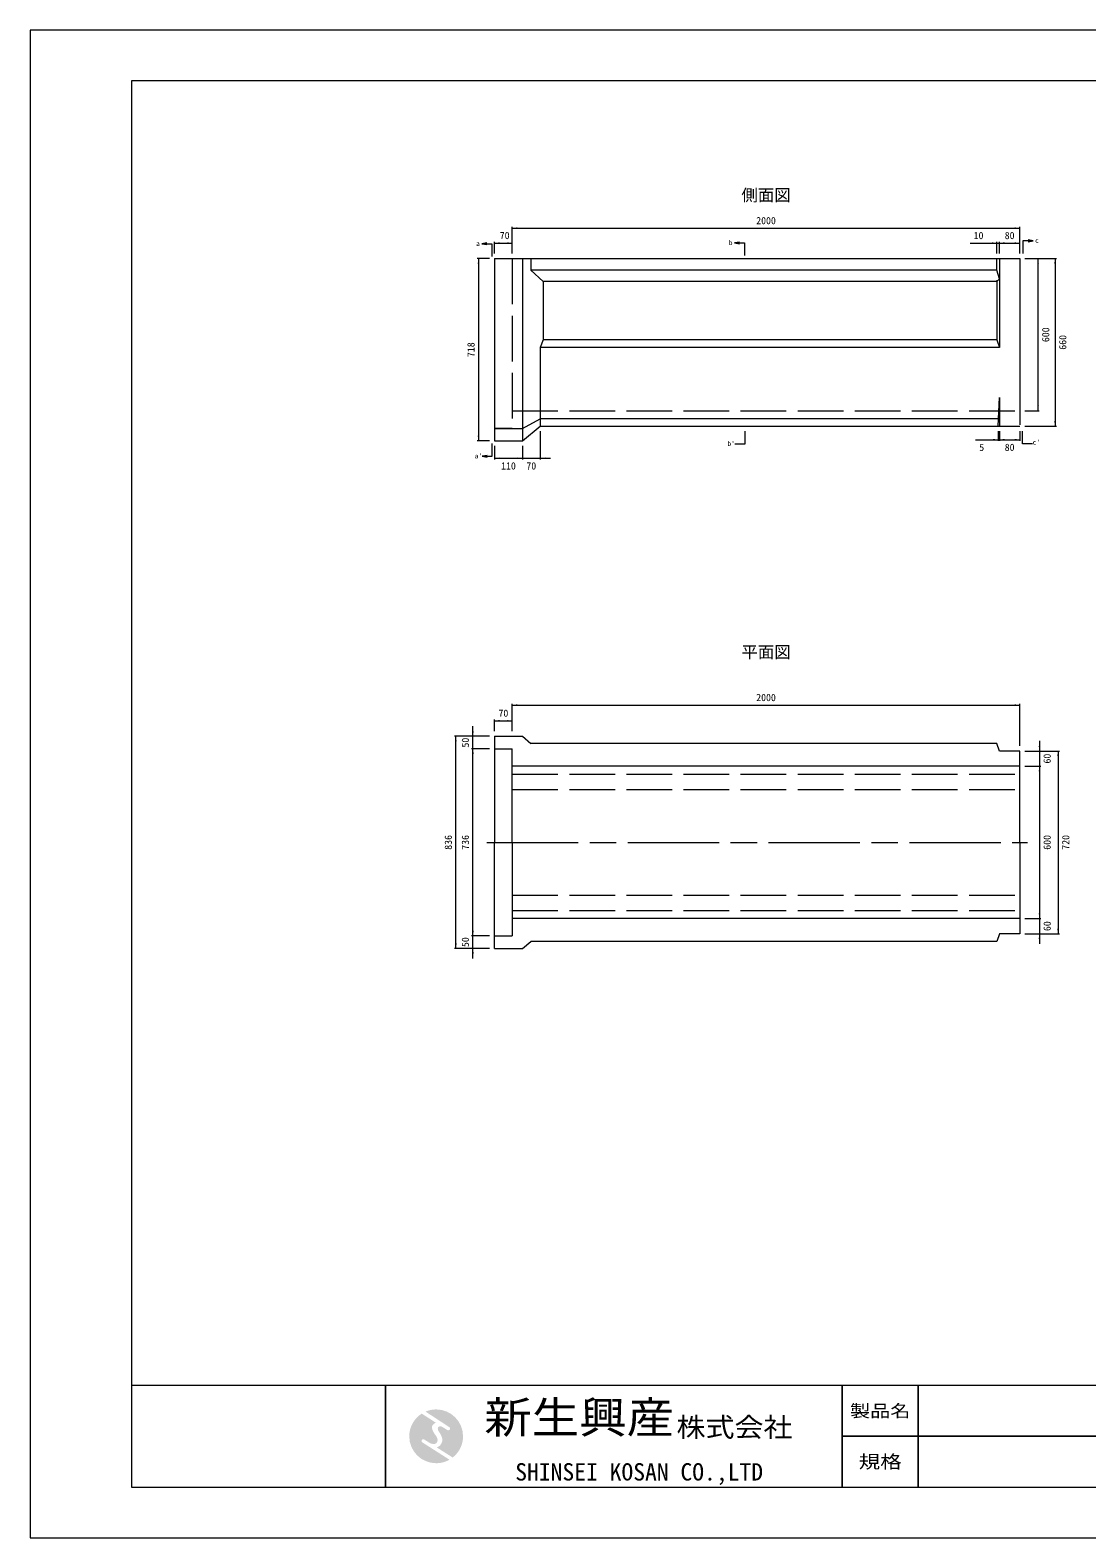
# Model space of a CAD drawing. Units: millimetres at full size. Extents: x 269 to 8669, y 200 to 6140.
# Drawn here: x 269 to 4434, y 200 to 6140 of the extents above; entities that cross this region are included whole.
import ezdxf
from ezdxf.enums import TextEntityAlignment as Align

# ---------------------------------------------------------------- set-up
doc = ezdxf.new("R2010")
doc.units = ezdxf.units.MM
doc.header["$LTSCALE"] = 30
doc.linetypes.add('CHAIN', pattern=[18.5, 12, -1.5, 3.5, -1.5])
doc.linetypes.add('DASHED', pattern=[7.5, 6, -1.5])
for name, color, linetype, lineweight in [('DEFPOINTS_4', 1, 'Continuous', 13), ('センター', 4, 'CHAIN', 15), ('全体文字', 7, 'Continuous', 13), ('図', 7, 'Continuous', 13), ('外枠', 7, 'Continuous', 13), ('寸法', 7, 'Continuous', 15), ('影', 160, 'DASHED', 15)]:
    doc.layers.add(name, color=color, linetype=linetype, lineweight=lineweight)
doc.layers.add('マーク', color=7, linetype='Continuous')
doc.styles.add('HG丸ｺﾞｼｯｸM-PRO', font='')
doc.styles.add('HG正楷書体-PRO', font='')
doc.styles.add('ＭＳ ゴシック', font='')
doc.styles.get('HG丸ｺﾞｼｯｸM-PRO').set_extended_font_data('HG丸ｺﾞｼｯｸM-PRO')
doc.styles.get('HG正楷書体-PRO').set_extended_font_data('HG正楷書体-PRO')
doc.styles.get('ＭＳ ゴシック').set_extended_font_data('MS Gothic')

# ---------------------------------------------------------------- blocks, each defined once
blk = doc.blocks.new('filled_arrow')
at = {"color": 0, "linetype": 'Continuous', "lineweight": -2}
blk.add_solid([(7.5, 1.25), (0, 0), (7.5, -1.25)], dxfattribs=at)
blk = doc.blocks.new('open_arrow')
at = {"color": 0, "linetype": 'Continuous', "lineweight": -2}
blk.add_lwpolyline([(7.5, 1.25), (0, 0), (7.5, -1.25)], dxfattribs=at)

msp = doc.modelspace()

# ---------------------------------------------------------------- hatches: boundary and pattern name
at = {"layer": 'マーク'}
h = msp.add_hatch(color=256, dxfattribs=at)
edge = h.paths.add_edge_path()
edge.add_spline(control_points=[(1815.74, 575.92), (1815.74, 575.92), (1921.8, 508.15), (1921.8, 508.15), (1906.34, 499.33), (1888.45, 494.3), (1869.39, 494.3), (1810.85, 494.3), (1763.4, 541.75), (1763.4, 600.29), (1763.4, 637.91), (1782.99, 670.95), (1812.54, 689.76), (1812.54, 689.76), (1868.3, 653.84), (1868.3, 653.84), (1868.3, 653.84), (1868.15, 653.61), (1868.15, 653.61), (1863.63, 651.59), (1859.14, 649.09), (1856.07, 645.09), (1852.06, 639.84), (1852.76, 632.62), (1854.65, 626.71), (1855.83, 623.03), (1857.53, 619.51), (1859.45, 616.17), (1861.31, 612.93), (1863.41, 609.85), (1865.52, 606.78), (1867.71, 603.59), (1869.95, 600.4), (1871.75, 596.97), (1873.56, 593.55), (1874.96, 589.81), (1875.12, 585.91), (1875.27, 582.21), (1874.21, 578.5), (1871.88, 575.59), (1869.54, 572.68), (1866.13, 570.84), (1862.46, 570.24), (1858.48, 569.6), (1854.46, 570.4), (1850.62, 571.45), (1849.59, 571.73), (1848.59, 572.05), (1847.56, 572.33), (1847.56, 572.33), (1847.36, 572.01), (1847.36, 572.01), (1847.36, 572.01), (1823.38, 587.19), (1823.38, 587.19), (1822.14, 588.4), (1820.44, 589.14), (1818.57, 589.14), (1814.76, 589.14), (1811.66, 586.04), (1811.66, 582.22), (1811.66, 579.42), (1813.33, 577.01), (1815.74, 575.92)], knot_values=[0, 0, 0, 0, 1, 1, 1, 2, 2, 2, 3, 3, 3, 4, 4, 4, 5, 5, 5, 6, 6, 6, 7, 7, 7, 8, 8, 8, 9, 9, 9, 10, 10, 10, 11, 11, 11, 12, 12, 12, 13, 13, 13, 14, 14, 14, 15, 15, 15, 16, 16, 16, 17, 17, 17, 18, 18, 18, 19, 19, 19, 20, 20, 20, 21, 21, 21, 21], degree=3, periodic=0)
h = msp.add_hatch(color=256, dxfattribs=at)
edge = h.paths.add_edge_path()
edge.add_spline(control_points=[(1913.42, 624.77), (1913.42, 624.77), (1913.46, 624.85), (1913.46, 624.85), (1914.57, 624.11), (1915.89, 623.68), (1917.32, 623.68), (1921.14, 623.68), (1924.24, 626.77), (1924.24, 630.58), (1924.24, 633.01), (1922.99, 635.14), (1921.1, 636.38), (1921.1, 636.38), (1921.12, 636.41), (1921.12, 636.41), (1921.12, 636.41), (1827.61, 697.71), (1827.61, 697.71), (1840.43, 703.22), (1854.55, 706.27), (1869.39, 706.27), (1927.92, 706.27), (1975.37, 658.82), (1975.37, 600.29), (1975.37, 566.35), (1959.41, 536.14), (1934.6, 516.74), (1934.6, 516.74), (1871.84, 556.5), (1871.84, 556.5), (1872.65, 556.82), (1873.44, 557.15), (1874.24, 557.48), (1881.24, 560.48), (1886.39, 565.18), (1889.94, 571.94), (1893.43, 578.61), (1894.77, 585.8), (1892.92, 593.16), (1890.83, 601.53), (1886.43, 609.44), (1881.76, 616.31), (1879.38, 619.8), (1876.94, 623.41), (1876.12, 627.59), (1875.26, 631.99), (1877.25, 637.93), (1882.18, 639.23), (1886.17, 640.28), (1890.36, 638.91), (1894.01, 637.27), (1894.01, 637.27), (1913.42, 624.77), (1913.42, 624.77)], knot_values=[0, 0, 0, 0, 1, 1, 1, 2, 2, 2, 3, 3, 3, 4, 4, 4, 5, 5, 5, 6, 6, 6, 7, 7, 7, 8, 8, 8, 9, 9, 9, 10, 10, 10, 11, 11, 11, 12, 12, 12, 13, 13, 13, 14, 14, 14, 15, 15, 15, 16, 16, 16, 17, 17, 17, 18, 18, 18, 18], degree=3, periodic=0)

# ---------------------------------------------------------------- linework, layer by layer
at = {"layer": 'DEFPOINTS_4'}
msp.add_lwpolyline([(269.38, 200.29), (8669.38, 200.29), (8669.38, 6140.29), (269.38, 6140.29)], close=True, dxfattribs=at)
at = {"layer": 'センター'}
msp.add_line((2069.38, 2940.29), (4199.38, 2940.29), dxfattribs=at)
at = {"layer": '全体文字'}
for points in [[(669.38, 400.29), (1669.38, 400.29), (1669.38, 800.29), (669.38, 800.29)], [(1669.38, 400.29), (3469.38, 400.29), (3469.38, 800.29), (1669.38, 800.29)], [(3469.38, 600.29), (3769.38, 600.29), (3769.38, 800.29), (3469.38, 800.29)], [(3769.38, 600.29), (5769.38, 600.29), (5769.38, 800.29), (3769.38, 800.29)], [(3469.38, 400.29), (3769.38, 400.29), (3769.38, 600.29), (3469.38, 600.29)], [(3769.38, 400.29), (5769.38, 400.29), (5769.38, 600.29), (3769.38, 600.29)]]:
    msp.add_lwpolyline(points, close=True, dxfattribs=at)
at = {"layer": '図'}
for p, q in [((2099.38, 5240.29), (4169.38, 5240.29)), ((2099.38, 5240.29), (2099.38, 4522.29)), ((2209.38, 5240.29), (2209.38, 4522.29)), ((2243.17, 5240.29), (2243.17, 5195.29)), ((4079.38, 5195.29), (4079.38, 5240.29)), ((4089.38, 5240.29), (4089.38, 4890.29)), ((4169.38, 5240.29), (4169.38, 4585.29)), ((4079.38, 5195.29), (2243.17, 5195.29)), ((2243.17, 5195.29), (2291.45, 5150.02)), ((4089.38, 5160.64), (4079.38, 5195.29)), ((4079.38, 5150.02), (2291.45, 5150.02)), ((2291.45, 5150.02), (2291.45, 4920.29)), ((4089.38, 5160.64), (4079.38, 5150.02)), ((4079.38, 5154.73), (4079.38, 4920.29)), ((2291.45, 4920.29), (2279.38, 4890.29)), ((4089.38, 4890.29), (2279.38, 4890.29)), ((2279.38, 4890.29), (2279.38, 4580.29)), ((4079.38, 4920.29), (2291.45, 4920.29)), ((4079.38, 4920.29), (4089.38, 4890.29)), ((4084.38, 4580.29), (4089.38, 4692.83)), ((4089.38, 4692.83), (4089.38, 4580.29)), ((2209.38, 4571.23), (2279.38, 4608.43)), ((2209.38, 4522.29), (2279.38, 4580.29)), ((4085.63, 4608.43), (2279.38, 4608.43)), ((2279.38, 4580.29), (4169.38, 4580.29)), ((2099.38, 4571.23), (2209.38, 4571.23)), ((2099.38, 4522.29), (2209.38, 4522.29)), ((2099.38, 3358.29), (2099.38, 2940.29)), ((2099.38, 3358.29), (2209.38, 3358.29)), ((2209.38, 3358.29), (2243.17, 3330.29)), ((4079.38, 3330.29), (2243.17, 3330.29)), ((4089.38, 3300.29), (4079.38, 3330.29)), ((2099.38, 3308.29), (2169.38, 3308.29)), ((2169.38, 2940.29), (2169.38, 3308.29)), ((4169.38, 3300.29), (4089.38, 3300.29)), ((4169.38, 2940.29), (4169.38, 3300.29)), ((4169.38, 3240.29), (2169.38, 3240.29)), ((2099.38, 2522.29), (2099.38, 2940.29)), ((2169.38, 2940.29), (2169.38, 2572.29)), ((4169.38, 2940.29), (4169.38, 2580.29)), ((4169.38, 2640.29), (2169.38, 2640.29)), ((2099.38, 2572.29), (2169.38, 2572.29)), ((4089.38, 2580.29), (4079.38, 2550.29)), ((4169.38, 2580.29), (4089.38, 2580.29)), ((2099.38, 2522.29), (2209.38, 2522.29)), ((2209.38, 2522.29), (2243.17, 2550.29)), ((4079.38, 2550.29), (2243.17, 2550.29))]:
    msp.add_line(p, q, dxfattribs=at)
at = {"layer": '外枠'}
msp.add_lwpolyline([(669.38, 400.29), (8469.38, 400.29), (8469.38, 5940.29), (669.38, 5940.29)], close=True, dxfattribs=at)
at = {"layer": '寸法'}
for p, q in [((2169.38, 5260.29), (2169.38, 5365.03)), ((2169.38, 5360.03), (4169.38, 5360.03)), ((4169.38, 5260.29), (4169.38, 5365.03)), ((2099.38, 5260.29), (2099.38, 5306.27)), ((2099.38, 5301.27), (2169.38, 5301.27)), ((2169.38, 5260.29), (2169.38, 5306.27)), ((3974.38, 5301.27), (4129.38, 5301.27)), ((4079.38, 5260.29), (4079.38, 5306.27)), ((4089.38, 5260.29), (4089.38, 5306.27)), ((4089.38, 5260.29), (4089.38, 5306.27)), ((4089.38, 5301.27), (4169.38, 5301.27)), ((4169.38, 5260.29), (4169.38, 5306.27)), ((2079.38, 5240.29), (2031.38, 5240.29)), ((2036.38, 5240.29), (2036.38, 4522.29)), ((4189.38, 5240.29), (4246.3, 5240.29)), ((4189.38, 5240.29), (4313.51, 5240.29)), ((4241.3, 4640.29), (4241.3, 5240.29)), ((4308.51, 5240.29), (4308.51, 4580.29)), ((4189.38, 4640.29), (4246.3, 4640.29)), ((4189.38, 4580.29), (4313.51, 4580.29)), ((2079.38, 4522.29), (2031.38, 4522.29)), ((2279.38, 4560.29), (2279.38, 4448.57)), ((3994.38, 4526.74), (4129.38, 4526.74)), ((4084.38, 4560.29), (4084.38, 4521.74)), ((4089.38, 4560.29), (4089.38, 4521.74)), ((4089.38, 4560.29), (4089.38, 4521.74)), ((4089.38, 4526.74), (4169.38, 4526.74)), ((4169.38, 4560.29), (4169.38, 4521.74)), ((2099.38, 4502.29), (2099.38, 4448.57)), ((2209.38, 4502.29), (2209.38, 4448.57)), ((2209.38, 4502.29), (2209.38, 4448.57)), ((2099.38, 4453.57), (2209.38, 4453.57)), ((2169.38, 4453.57), (2319.38, 4453.57)), ((2169.38, 3378.29), (2169.38, 3486.07)), ((2169.38, 3481.07), (4169.38, 3481.07)), ((4169.38, 3320.29), (4169.38, 3486.07)), ((2014.31, 3268.29), (2014.31, 3398.29)), ((2099.38, 3378.29), (2099.38, 3424.28)), ((2099.38, 3419.28), (2169.38, 3419.28)), ((2169.38, 3378.29), (2169.38, 3424.28)), ((2079.38, 3358.29), (1942, 3358.29)), ((1947, 2522.29), (1947, 3358.29)), ((2079.38, 3358.29), (2009.31, 3358.29)), ((4247.12, 3340.29), (4247.12, 3200.29)), ((2079.38, 3308.29), (2009.31, 3308.29)), ((2079.38, 3308.29), (2009.31, 3308.29)), ((2014.31, 2572.29), (2014.31, 3308.29)), ((4189.38, 3300.29), (4252.12, 3300.29)), ((4189.38, 3300.29), (4325.32, 3300.29)), ((4320.32, 3300.29), (4320.32, 2580.29)), ((4189.38, 3240.29), (4252.12, 3240.29)), ((4189.38, 3240.29), (4252.12, 3240.29)), ((4247.12, 3240.29), (4247.12, 2640.29)), ((4247.12, 2680.29), (4247.12, 2540.29)), ((4189.38, 2640.29), (4252.12, 2640.29)), ((4189.38, 2640.29), (4252.12, 2640.29)), ((2079.38, 2572.29), (2009.31, 2572.29)), ((2079.38, 2572.29), (2009.31, 2572.29)), ((2014.31, 2482.29), (2014.31, 2612.29)), ((4189.38, 2580.29), (4252.12, 2580.29)), ((4189.38, 2580.29), (4325.32, 2580.29)), ((2079.38, 2522.29), (1942, 2522.29)), ((2079.38, 2522.29), (2009.31, 2522.29))]:
    msp.add_line(p, q, dxfattribs=at)
for points in [[(2048.79, 5298.53), (2068.79, 5298.53), (2088.79, 5298.53), (2088.79, 5248.53)], [(3045.2, 5301.82), (3065.2, 5301.82), (3085.2, 5301.82), (3085.2, 5251.82)], [(4221.95, 5310.29), (4201.95, 5310.29), (4181.95, 5310.29), (4181.95, 5260.29)], [(3047.1, 4510.04), (3087.1, 4510.04), (3087.1, 4560.04)], [(4219.61, 4510.29), (4179.61, 4510.29), (4179.61, 4560.29)], [(2050.69, 4461.35), (2070.69, 4461.35), (2090.69, 4461.35), (2090.69, 4511.35)]]:
    msp.add_lwpolyline(points, dxfattribs=at)
at = {"layer": '影'}
for p, q in [((2169.38, 5240.29), (2169.38, 4572.29)), ((2169.38, 4640.29), (4169.38, 4640.29)), ((2099.38, 4572.29), (2169.38, 4572.29)), ((2169.38, 3208.58), (4169.38, 3208.58)), ((2169.38, 3148.69), (4169.38, 3148.69)), ((2169.38, 2731.89), (4169.38, 2731.89)), ((2169.38, 2671.99), (4169.38, 2671.99))]:
    msp.add_line(p, q, dxfattribs=at)

# ---------------------------------------------------------------- block references
at = {"layer": '寸法', "xscale": 2.67, "yscale": 2.67}
for name, p in [('filled_arrow', (2169.38, 5360.03)), ('open_arrow', (2048.79, 5298.53)), ('filled_arrow', (2099.38, 5301.27)), ('open_arrow', (3045.2, 5301.82)), ('filled_arrow', (4089.38, 5301.27)), ('filled_arrow', (4089.38, 5301.27)), ('filled_arrow', (4089.38, 4526.74)), ('filled_arrow', (4089.38, 4526.74)), ('open_arrow', (2050.69, 4461.35)), ('filled_arrow', (2099.38, 4453.57)), ('filled_arrow', (2279.38, 4453.57)), ('filled_arrow', (2169.38, 3481.07)), ('filled_arrow', (2099.38, 3419.28))]:
    msp.add_blockref(name, p, dxfattribs=at)
for name, p, rotation in [('filled_arrow', (4169.38, 5360.03), 180), ('filled_arrow', (2169.38, 5301.27), 180), ('filled_arrow', (4079.38, 5301.27), 180), ('filled_arrow', (4169.38, 5301.27), 180), ('open_arrow', (4221.95, 5310.29), 180), ('filled_arrow', (2036.38, 5240.29), 270), ('filled_arrow', (4241.3, 5240.29), 270), ('filled_arrow', (4308.51, 5240.29), 270), ('filled_arrow', (4241.3, 4640.29), 90), ('filled_arrow', (4308.51, 4580.29), 90), ('filled_arrow', (2036.38, 4522.29), 90), ('filled_arrow', (4084.38, 4526.74), 180), ('filled_arrow', (4169.38, 4526.74), 180), ('filled_arrow', (2209.38, 4453.57), 180), ('filled_arrow', (2209.38, 4453.57), 180), ('filled_arrow', (4169.38, 3481.07), 180), ('filled_arrow', (2169.38, 3419.28), 180), ('filled_arrow', (1947, 3358.29), 270), ('filled_arrow', (2014.31, 3358.29), 90), ('filled_arrow', (2014.31, 3308.29), 270), ('filled_arrow', (2014.31, 3308.29), 270), ('filled_arrow', (4247.12, 3300.29), 90), ('filled_arrow', (4320.32, 3300.29), 270), ('filled_arrow', (4247.12, 3240.29), 270), ('filled_arrow', (4247.12, 3240.29), 270), ('filled_arrow', (4247.12, 2640.29), 90), ('filled_arrow', (4247.12, 2640.29), 90), ('filled_arrow', (2014.31, 2572.29), 90), ('filled_arrow', (2014.31, 2572.29), 90), ('filled_arrow', (4247.12, 2580.29), 270), ('filled_arrow', (4320.32, 2580.29), 90), ('filled_arrow', (1947, 2522.29), 90), ('filled_arrow', (2014.31, 2522.29), 270)]:
    msp.add_blockref(name, p, dxfattribs=dict(at, rotation=rotation))

# ---------------------------------------------------------------- texts
at = {"layer": '外枠', "style": 'HG丸ｺﾞｼｯｸM-PRO', "width": 1.1}
for s, height, p in [('新生興産', 124.6, (2059.23, 575.33)), ('株式会社', 76.13, (2816.67, 575.33))]:
    msp.add_text(s, height=height, dxfattribs=at).set_placement(p, align=Align.BOTTOM_LEFT)
at = {"layer": '外枠', "style": 'HG正楷書体-PRO', "width": 1.2}
for s, height, p in [('製品名', 48.45, (3619.38, 700.29)), ('規格', 51.91, (3619.38, 500.29))]:
    msp.add_text(s, height=height, dxfattribs=at).set_placement(p, align=Align.MIDDLE_CENTER)
at = {"layer": '外枠', "style": 'ＭＳ ゴシック'}
msp.add_text('SHINSEI KOSAN CO.,LTD', height=68.36, dxfattribs=at).set_placement((2669.38, 460.29), align=Align.MIDDLE_CENTER)
at = {"layer": '寸法', "style": 'ＭＳ ゴシック'}
for s, height, p in [('側面図', 47.47, (3169.38, 5490.29)), ('2000', 28.48, (3169.38, 5390.03)), ('a', 18.99, (2033.79, 5299.84)), ('70', 28.48, (2139.38, 5331.27)), ('b', 18.99, (3030.2, 5303.13)), ('10', 28.48, (4006.88, 5331.27)), ('80', 28.48, (4129.38, 5331.27)), ('c', 18.99, (4236.95, 5311.6)), ("b'", 18.99, (3032.1, 4511.35)), ("c'", 18.99, (4234.61, 4516.6)), ("a'", 18.99, (2035.69, 4462.66)), ('5', 28.48, (4019.38, 4496.74)), ('80', 28.48, (4129.38, 4496.74)), ('110', 28.48, (2154.38, 4423.57)), ('70', 28.48, (2244.38, 4423.57)), ('平面図', 47.47, (3169.38, 3690.29)), ('2000', 28.48, (3169.38, 3511.07)), ('70', 28.48, (2134.38, 3449.28))]:
    msp.add_text(s, height=height, dxfattribs=at).set_placement(p, align=Align.MIDDLE_CENTER)
for s, p in [('600', (4271.3, 4940.29)), ('660', (4338.51, 4910.29)), ('718', (2006.38, 4881.29)), ('50', (1984.31, 3333.29)), ('60', (4277.12, 3270.29)), ('836', (1917, 2940.29)), ('736', (1984.31, 2940.29)), ('600', (4277.12, 2940.29)), ('720', (4350.32, 2940.29)), ('60', (4277.12, 2610.29)), ('50', (1984.31, 2547.29))]:
    msp.add_text(s, height=28.48, rotation=90, dxfattribs=at).set_placement(p, align=Align.MIDDLE_CENTER)

doc.saveas('drawing.dxf')
